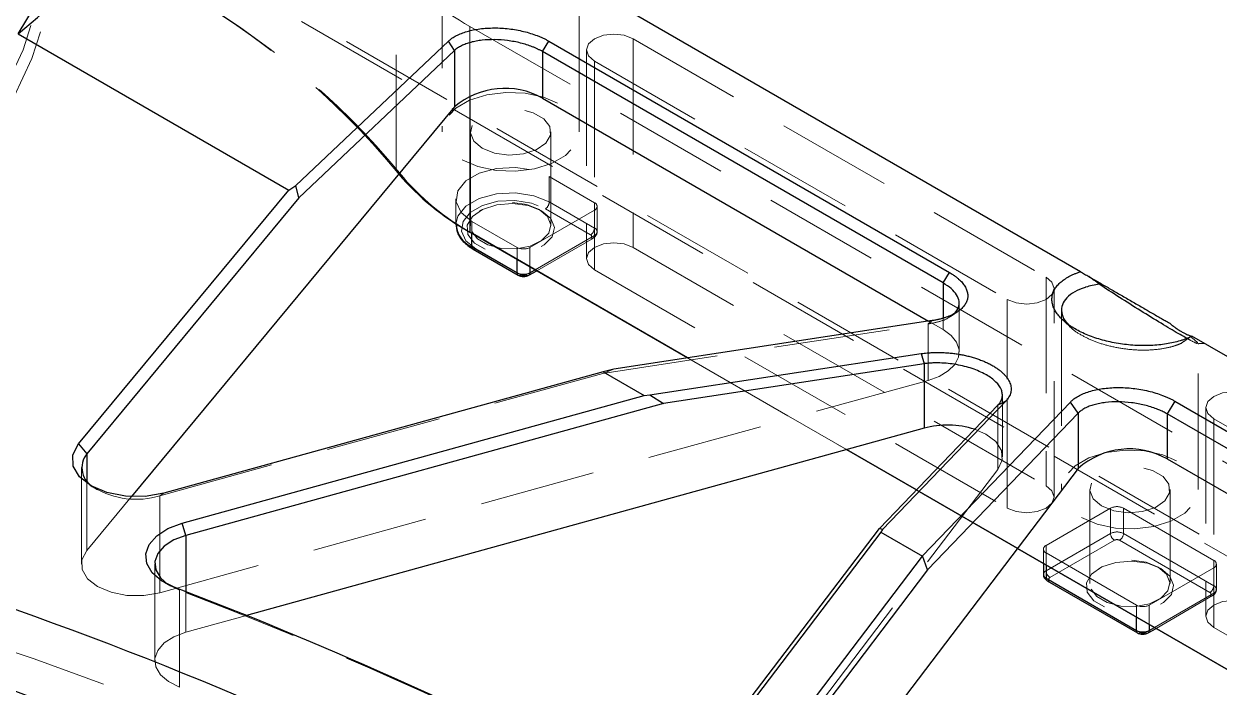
# Model space of a CAD drawing. Header units: millimetres. Extents: x 0 to 420, y 0 to 298.
# Drawn here: x 349.41 to 362.51, y 262.05 to 269.31 of the extents above; entities that cross this region are included whole.
import ezdxf

# ---------------------------------------------------------------- set-up
doc = ezdxf.new("R2010")
doc.units = ezdxf.units.MM
doc.linetypes.add('HIDDEN', pattern=[1.905, 1.27, -0.635])

msp = doc.modelspace()

# ---------------------------------------------------------------- linework, layer by layer
at = {"color": 7, "linetype": 'HIDDEN', "lineweight": 18}
for p, q in [((383.740312, 251.343136), (347.531931, 272.24579)), ((347.503646, 272.1968), (383.712028, 251.294147)), ((353.99442, 270.098819), (353.99442, 268.131207)), ((353.489888, 267.704184), (353.489888, 269.957837)), ((355.439654, 269.803765), (361.968782, 266.03458)), ((355.49442, 268.131207), (355.49442, 269.737149)), ((354.297362, 269.28759), (382.445154, 253.038215)), ((354.297362, 269.28759), (354.297362, 268.527258)), ((356.087923, 269.15197), (356.087923, 266.865655)), ((356.087923, 269.15197), (360.613406, 266.539464)), ((355.575791, 269.029508), (355.575791, 266.743194)), ((355.663659, 268.907047), (360.189142, 266.294541)), ((355.663659, 268.907047), (355.663659, 266.620733)), ((354.30442, 268.131207), (354.30442, 267.102366)), ((355.18442, 267.102366), (355.18442, 268.131207)), ((353.489888, 267.704184), (353.518502, 267.66895)), ((353.489888, 267.704184), (353.526247, 267.681148)), ((355.168684, 267.363619), (355.168684, 267.641243)), ((355.663659, 267.3555), (355.168684, 267.641243)), ((354.14442, 267.396321), (354.14442, 267.127284)), ((354.433242, 267.281947), (354.404954, 267.26561)), ((354.956552, 266.865655), (355.663659, 267.273859)), ((355.083886, 267.26561), (355.055597, 267.281947)), ((355.126258, 267.290135), (355.621232, 267.004392)), ((355.663659, 267.077876), (355.168684, 267.363619)), ((355.663659, 267.3555), (355.663659, 267.077876)), ((355.663659, 266.996236), (355.663659, 267.273859)), ((355.692948, 267.037056), (355.692948, 267.31468)), ((354.320156, 267.151398), (354.815131, 266.865655)), ((354.320156, 267.020774), (354.320156, 267.151398)), ((355.621232, 266.971735), (354.914126, 266.563531)), ((355.01316, 266.62071), (355.663659, 266.996236)), ((355.030738, 266.610563), (355.65123, 266.968765)), ((354.857557, 266.563531), (354.362582, 266.849274)), ((354.815131, 266.73503), (354.815131, 266.865655)), ((354.956552, 266.865655), (354.956552, 266.653389)), ((356.087923, 266.865655), (360.613406, 264.253149)), ((355.663659, 266.620733), (360.189142, 264.008227)), ((360.613406, 266.539464), (360.613406, 264.253149)), ((360.701274, 264.130688), (360.701274, 266.417002)), ((359.661213, 265.721069), (359.661213, 266.255549)), ((360.189142, 266.294541), (360.189142, 265.420724)), ((359.485477, 266.09091), (359.485477, 265.965991)), ((360.782645, 266.18006), (360.782645, 264.212448)), ((355.754243, 265.484938), (359.320226, 266.02733)), ((359.366172, 266.06356), (359.320226, 266.02733)), ((359.320226, 266.02733), (359.320226, 265.408633)), ((359.326831, 266.057576), (359.485477, 265.965991)), ((362.227879, 265.885006), (368.757007, 262.115821)), ((362.282645, 264.212448), (362.282645, 265.81839)), ((358.427095, 264.649888), (356.684765, 265.655713)), ((356.684772, 265.655714), (358.427101, 264.649889)), ((350.89914, 264.143585), (355.754243, 265.484938)), ((355.875754, 265.532661), (355.754243, 265.484938)), ((359.320226, 265.408633), (350.89914, 263.082082)), ((360.134783, 264.571921), (360.134783, 265.248684)), ((360.189142, 265.210263), (360.189142, 264.008227)), ((360.08423, 265.136978), (360.08423, 264.432762)), ((362.364016, 265.11075), (362.364016, 262.824435)), ((362.451884, 264.988288), (366.977367, 262.375782)), ((362.451884, 264.988288), (362.451884, 262.701974)), ((350.040128, 264.456021), (350.040128, 263.394518)), ((360.08423, 264.432762), (356.767419, 260.068392)), ((350.098914, 264.306497), (350.098914, 263.544043)), ((350.145072, 264.251979), (350.215795, 264.211139)), ((350.588551, 264.134673), (350.098914, 263.544043)), ((350.942309, 264.173167), (350.89914, 264.143585)), ((350.89914, 264.143585), (350.89914, 263.082082)), ((360.300804, 263.568218), (359.191776, 264.208446)), ((359.19178, 264.20845), (360.300807, 263.568222)), ((361.092645, 264.212448), (361.092645, 263.183607)), ((361.972645, 263.183607), (361.972645, 264.212448)), ((361.320513, 264.008227), (360.613406, 263.600023)), ((361.320513, 264.008227), (361.320513, 263.730603)), ((361.461934, 264.008227), (362.451884, 263.436741)), ((361.461934, 263.730603), (361.461934, 264.008227)), ((361.320513, 263.730603), (360.613406, 263.322399)), ((362.451884, 263.159117), (361.461934, 263.730603)), ((360.613406, 263.322399), (360.613406, 263.600023)), ((360.655833, 263.248914), (361.362939, 263.657118)), ((361.419508, 263.657118), (362.409457, 263.085633)), ((360.584117, 263.559203), (360.584117, 263.404665)), ((360.613406, 263.518382), (361.603356, 262.946896)), ((360.613406, 263.518382), (360.613406, 263.387757)), ((350.844771, 263.398341), (350.844771, 262.336838)), ((361.221467, 263.363188), (361.193179, 263.346852)), ((362.451884, 263.355101), (361.744777, 262.946896)), ((361.872111, 263.346852), (361.843823, 263.363188)), ((362.451884, 263.436741), (362.451884, 263.159117)), ((362.451884, 263.077477), (362.451884, 263.355101)), ((362.481173, 263.118297), (362.481173, 263.395921)), ((361.645782, 262.644772), (360.655833, 263.216258)), ((350.949716, 263.194299), (351.020438, 263.153459)), ((351.113113, 263.109696), (351.057837, 263.143242)), ((351.113113, 263.109696), (351.113113, 262.048193)), ((351.185758, 263.094059), (351.185758, 262.649275)), ((361.801385, 262.701951), (362.451884, 263.077477)), ((361.603356, 262.816271), (361.603356, 262.946896)), ((362.409457, 263.052976), (361.702351, 262.644772)), ((361.744777, 262.946896), (361.744777, 262.73463)), ((361.818963, 262.691804), (362.439455, 263.050006)), ((351.849088, 262.832537), (351.185758, 262.649275)), ((362.451884, 262.701974), (366.977367, 260.089468))]:
    msp.add_line(p, q, dxfattribs=at)
at = {"color": 7, "linetype": 'Continuous', "lineweight": 25}
for p, q in [((360.990423, 266.599467), (355.425054, 269.812286)), ((349.345767, 269.207201), (352.314439, 267.493423)), ((352.391737, 267.543941), (354.062172, 269.125494)), ((354.129054, 269.024129), (354.062172, 269.125494)), ((355.094532, 269.011176), (355.163778, 269.125991)), ((355.163778, 269.125991), (359.554723, 266.591152)), ((354.129054, 269.024129), (352.422456, 267.408338)), ((354.129054, 269.024129), (354.129054, 268.405432)), ((359.485477, 266.476337), (355.094532, 269.011176)), ((355.094532, 269.011176), (355.094532, 268.50083)), ((354.297362, 268.527258), (354.297362, 267.033937)), ((355.094532, 268.50083), (359.326831, 266.057576)), ((354.129054, 268.405432), (350.588551, 264.134673)), ((352.314439, 267.493423), (352.391737, 267.543941)), ((352.422456, 267.408338), (352.391737, 267.543941)), ((350.008711, 264.712121), (352.314439, 267.493423)), ((352.422456, 267.408338), (350.098914, 264.605546)), ((354.14442, 267.127284), (354.14442, 267.118697)), ((354.297362, 267.033937), (356.684772, 265.655714)), ((354.297362, 267.033937), (354.325646, 267.017603)), ((354.320156, 266.873774), (354.320156, 267.020774)), ((356.684765, 265.655713), (354.325646, 267.017603)), ((354.320156, 266.873774), (354.815131, 266.588032)), ((354.332585, 266.846304), (354.827559, 266.560561)), ((354.815131, 266.588032), (354.815131, 266.73503)), ((354.944123, 266.560561), (355.030738, 266.610563)), ((354.956552, 266.653389), (354.956552, 266.588032)), ((354.956552, 266.588032), (355.01316, 266.62071)), ((359.485477, 266.476337), (359.554723, 266.591152)), ((359.485477, 266.476337), (359.485477, 266.09091)), ((359.366172, 266.06356), (355.875754, 265.532661)), ((367.778649, 262.680708), (362.213279, 265.893528)), ((356.27018, 265.249185), (359.245279, 265.701703)), ((359.245279, 265.701703), (359.27577, 265.591095)), ((359.27577, 265.591095), (356.418796, 265.156544)), ((359.27577, 265.591095), (359.27577, 264.884357)), ((355.760188, 265.504235), (350.942309, 264.173167)), ((355.875754, 265.532661), (355.760188, 265.504235)), ((355.760188, 265.504235), (356.21006, 265.244529)), ((351.142589, 263.844504), (356.21006, 265.244529)), ((356.21006, 265.244529), (356.27018, 265.249185)), ((356.27018, 265.249185), (356.418796, 265.156544)), ((360.172612, 265.181185), (358.821065, 263.775001)), ((359.259609, 263.484718), (360.880493, 265.171127)), ((360.172612, 265.181185), (360.08423, 265.136978)), ((360.965959, 265.050355), (360.880493, 265.171127)), ((362.025695, 265.181245), (361.93967, 265.041846)), ((362.025695, 265.181245), (366.302814, 262.712117)), ((356.418796, 265.156544), (351.185758, 263.710778)), ((358.786925, 263.787229), (360.08423, 265.136978)), ((360.965959, 265.050355), (359.315318, 263.332986)), ((360.965959, 265.050355), (360.965959, 264.443452)), ((366.216789, 262.572718), (361.93967, 265.041846)), ((361.93967, 265.041846), (361.93967, 264.549216)), ((359.27577, 264.884357), (351.849088, 262.832537)), ((350.008711, 264.712121), (350.098914, 264.605546)), ((359.191776, 264.208446), (358.427095, 264.649888)), ((358.427101, 264.649889), (359.19178, 264.20845)), ((350.098914, 264.605546), (350.098914, 264.306497)), ((361.93967, 264.549216), (366.072599, 262.163327)), ((360.965959, 264.443452), (358.081238, 260.64764)), ((351.185758, 263.710778), (351.142589, 263.844504)), ((356.767419, 261.129895), (358.786925, 263.787229)), ((358.803693, 263.747257), (356.858993, 261.188356)), ((358.821065, 263.775001), (358.786925, 263.787229)), ((358.821065, 263.775001), (358.803693, 263.747257)), ((358.803693, 263.747257), (359.259099, 263.484356)), ((351.185758, 263.710778), (351.185758, 263.094059)), ((357.531154, 261.210668), (359.259099, 263.484356)), ((359.259099, 263.484356), (359.259609, 263.484718)), ((359.315318, 263.332986), (359.259609, 263.484718)), ((363.357347, 261.803713), (360.300804, 263.568218)), ((360.300807, 263.568222), (363.357355, 261.803714)), ((359.315318, 263.332986), (357.622729, 261.105821)), ((360.584117, 263.404665), (360.584117, 263.281579)), ((360.613406, 263.387757), (360.613406, 263.240758)), ((360.613406, 263.240758), (361.603356, 262.669273)), ((360.625835, 263.213288), (361.615785, 262.641802)), ((361.603356, 262.669273), (361.603356, 262.816271)), ((361.732348, 262.641802), (361.818963, 262.691804)), ((361.744777, 262.73463), (361.744777, 262.669273)), ((361.744777, 262.669273), (361.801385, 262.701951))]:
    msp.add_line(p, q, dxfattribs=at)
at = {"color": 7, "linetype": 'Continuous', "lineweight": 25, "flags": 128}
for points in [[(349.345767, 269.207201), (349.608781, 269.645156), (349.810081, 270.09388), (349.948371, 270.550481), (350.022758, 271.012016), (350.032764, 271.475507), (349.978322, 271.937969), (349.859785, 272.396417), (349.677916, 272.847898), (349.433889, 273.2895), (349.129276, 273.718377), (348.766041, 274.131762), (348.346526, 274.526992), (347.873436, 274.901518), (347.349821, 275.252925), (346.779056, 275.578947), (346.164822, 275.877484), (345.511079, 276.14661), (344.82204, 276.38459), (344.10215, 276.589889), (343.356048, 276.761185)], [(350.942309, 264.173167), (350.736714, 264.137439), (350.522033, 264.139366), (350.318462, 264.178766), (350.145153, 264.251933), (350.018411, 264.351982), (349.950161, 264.469501), (349.946823, 264.593434), (350.008711, 264.712121)], [(351.057837, 263.143242), (350.919165, 263.213104), (350.816831, 263.301417), (350.757907, 263.402076), (350.746468, 263.508121), (350.783305, 263.612222), (350.865871, 263.707182), (350.988457, 263.786436), (351.142589, 263.844504)], [(351.185758, 263.710778), (351.053645, 263.661004), (350.948571, 263.593073), (350.8778, 263.511679), (350.846226, 263.422449), (350.856031, 263.331553), (350.906537, 263.245274), (350.987806, 263.173879)]]:
    msp.add_lwpolyline(points, dxfattribs=at)
at = {"color": 7, "linetype": 'HIDDEN', "lineweight": 18, "flags": 128}
for points in [[(343.559307, 275.409495), (344.250922, 275.233537), (344.916416, 275.026714), (345.551663, 274.79031), (346.152726, 274.52579), (346.715879, 274.234792), (347.237632, 273.919121), (347.714751, 273.580733), (348.144279, 273.221726), (348.523552, 272.844325), (348.850221, 272.450869), (349.12226, 272.043797), (349.337984, 271.625632), (349.496054, 271.198966), (349.595492, 270.766444), (349.635682, 270.330746), (349.616373, 269.894574), (349.537685, 269.46063), (349.400107, 269.031604), (349.204492, 268.610156), (348.95205, 268.198898), (348.644348, 267.800379), (348.283293, 267.41707), (347.871122, 267.051345), (347.41039, 266.705472), (346.903954, 266.381594), (346.354951, 266.08172), (345.766785, 265.807708), (345.143102, 265.561256), (344.487767, 265.343892), (343.804842, 265.156963), (343.098561, 265.001628), (342.373301, 264.87885), (341.633557, 264.789389), (340.883915, 264.733801), (340.12902, 264.712429), (339.373553, 264.725406), (338.622196, 264.772652)], [(338.607462, 264.633899), (339.366646, 264.586161), (340.129983, 264.573048), (340.892741, 264.594643), (341.650192, 264.650811), (342.397641, 264.741203), (343.130457, 264.86526), (343.844095, 265.022214), (344.534133, 265.21109), (345.196295, 265.430718), (345.826475, 265.679737), (346.420767, 265.956603), (346.975489, 266.259601), (347.487201, 266.586852), (347.952732, 266.936328), (348.369196, 267.305863), (348.734012, 267.693165), (349.04492, 268.095836), (349.29999, 268.511378), (349.497644, 268.937215), (349.636655, 269.37071), (349.716162, 269.809174), (349.735672, 270.24989), (349.695064, 270.690126), (349.59459, 271.127154), (349.434873, 271.558264), (349.216902, 271.980785), (348.942029, 272.392097), (348.611958, 272.789652), (348.228734, 273.170984), (347.794732, 273.533731), (347.312643, 273.875644), (346.785455, 274.194603), (346.216435, 274.488632), (345.609111, 274.755908), (344.967247, 274.994775), (344.294821, 275.203751), (343.596002, 275.381543)], [(356.087923, 269.15197), (355.990596, 269.189512), (355.875791, 269.202695), (355.760986, 269.189512), (355.663659, 269.15197), (355.598627, 269.095784), (355.575791, 269.029508), (355.598627, 268.963233), (355.663659, 268.907047)], [(354.21409, 267.825054), (354.384983, 267.751202), (354.584996, 267.708136), (354.797924, 267.699345), (355.006518, 267.72554), (355.193878, 267.7846), (355.344826, 267.871741), (355.447132, 267.979901), (355.492509, 268.10032), (355.47728, 268.223241), (355.402679, 268.338706), (355.27475, 268.43736), (355.103857, 268.511212), (354.903844, 268.554279), (354.690916, 268.56307), (354.482322, 268.536875), (354.294962, 268.477814), (354.144014, 268.390674), (354.041708, 268.282513), (353.996331, 268.162095), (354.01156, 268.039174), (354.086161, 267.923709), (354.21409, 267.825054)], [(354.433293, 267.951598), (354.566695, 267.898844), (354.724099, 267.877472), (354.884248, 267.890368), (355.025513, 267.935791), (355.128814, 268.007607), (355.180201, 268.096115), (355.172733, 268.189362), (355.107419, 268.274756), (354.99308, 268.340762), (354.845158, 268.378467), (354.683631, 268.382778), (354.530314, 268.353113), (354.405913, 268.293479), (354.327229, 268.211929), (354.304889, 268.119476), (354.341911, 268.028609), (354.433293, 267.951598)], [(354.320156, 267.151398), (354.200635, 267.249937), (354.146703, 267.366132), (354.164864, 267.485968), (354.252929, 267.594992), (354.400274, 267.680053), (354.589128, 267.730891), (354.796713, 267.741375), (354.997991, 267.710241), (355.168684, 267.641243)], [(355.168684, 267.363619), (354.997991, 267.432617), (354.796713, 267.463751), (354.589128, 267.453267), (354.400274, 267.402429), (354.252929, 267.317368), (354.164864, 267.208345), (354.14442, 267.118697)], [(354.362582, 266.849274), (354.255014, 266.937959), (354.206475, 267.042535), (354.22282, 267.150387), (354.302078, 267.248508), (354.434689, 267.325063), (354.604658, 267.370818), (354.791484, 267.380253), (354.972634, 267.352233), (355.126258, 267.290135)], [(355.083831, 267.265642), (354.938302, 267.323192), (354.766588, 267.346507), (354.59188, 267.332438), (354.437773, 267.282885), (354.325081, 267.204542), (354.269023, 267.107987), (354.27717, 267.006263), (354.348421, 266.913106), (354.473154, 266.841099), (354.634524, 266.799966), (354.810735, 266.795263), (354.97799, 266.827625), (355.1137, 266.892681), (355.199537, 266.981645), (355.223908, 267.082502), (355.183521, 267.18163), (355.083831, 267.265642)], [(355.055547, 267.281976), (355.146929, 267.204965), (355.18395, 267.114097), (355.161611, 267.021645), (355.082927, 266.940095), (354.958526, 266.88046), (354.805209, 266.850795), (354.643682, 266.855106), (354.49576, 266.892811), (354.381421, 266.958818), (354.316107, 267.044211), (354.308639, 267.137459), (354.360026, 267.225967), (354.463327, 267.297782), (354.604592, 267.343205), (354.764741, 267.356102), (354.922145, 267.33473), (355.055547, 267.281976)], [(356.087923, 266.865655), (355.990596, 266.903197), (355.875791, 266.91638), (355.760986, 266.903197), (355.663659, 266.865655), (355.598627, 266.80947), (355.575791, 266.743194), (355.598627, 266.676919), (355.663659, 266.620733)], [(360.189142, 266.294541), (360.286469, 266.256999), (360.401274, 266.243816), (360.516079, 266.256999), (360.613406, 266.294541), (360.678438, 266.350727), (360.701274, 266.417002), (360.678438, 266.483278), (360.613406, 266.539464)], [(359.320226, 265.408633), (359.440859, 265.452851), (359.539959, 265.512284), (359.611904, 265.583559), (359.652613, 265.662633), (359.659776, 265.745023), (359.632989, 265.826053), (359.573769, 265.901129), (359.485477, 265.965991)], [(362.876148, 265.233211), (362.778821, 265.270753), (362.664016, 265.283936), (362.549211, 265.270753), (362.451884, 265.233211), (362.386852, 265.177025), (362.364016, 265.11075), (362.386852, 265.044474), (362.451884, 264.988288)], [(360.08423, 264.432762), (360.131182, 264.53403), (360.123503, 264.638768), (360.061896, 264.737384), (359.952005, 264.820842), (359.830728, 264.873228)], [(361.002315, 263.906295), (361.173208, 263.832443), (361.373221, 263.789377), (361.586149, 263.780586), (361.794743, 263.806781), (361.982103, 263.865841), (362.133051, 263.952982), (362.235357, 264.061142), (362.280734, 264.181561), (362.265505, 264.304482), (362.190904, 264.419947), (362.062975, 264.518601), (361.892082, 264.592453), (361.692069, 264.63552), (361.479141, 264.644311), (361.270547, 264.618116), (361.083187, 264.559055), (360.932239, 264.471915), (360.829933, 264.363754), (360.784556, 264.243336), (360.799785, 264.120415), (360.874386, 264.00495), (361.002315, 263.906295)], [(357.189217, 258.88259), (356.014793, 259.534031), (354.796267, 260.157893), (353.53558, 260.753184), (352.234742, 261.318953), (350.895826, 261.8543), (349.520964, 262.358372), (348.112349, 262.830364), (346.672225, 263.269526), (345.202886, 263.675157), (343.706675, 264.046611), (342.185974, 264.383296)], [(361.221518, 264.032839), (361.35492, 263.980085), (361.512324, 263.958713), (361.672473, 263.971609), (361.813738, 264.017033), (361.917039, 264.088848), (361.968426, 264.177356), (361.960958, 264.270603), (361.895644, 264.355997), (361.781305, 264.422003), (361.633383, 264.459708), (361.471856, 264.464019), (361.318539, 264.434354), (361.194138, 264.37472), (361.115454, 264.29317), (361.093115, 264.200718), (361.130136, 264.10985), (361.221518, 264.032839)], [(360.189142, 264.008227), (360.286469, 263.970685), (360.401274, 263.957502), (360.516079, 263.970685), (360.613406, 264.008227), (360.678438, 264.064413), (360.701274, 264.130688), (360.678438, 264.196964), (360.613406, 264.253149)], [(350.89914, 263.082082), (350.722916, 263.051459), (350.538903, 263.053111), (350.364414, 263.086882), (350.215863, 263.149596), (350.107228, 263.235352), (350.048728, 263.336083), (350.045867, 263.442311), (350.098914, 263.544043)], [(361.872056, 263.346883), (361.726527, 263.404433), (361.554813, 263.427748), (361.380105, 263.413679), (361.225999, 263.364126), (361.113306, 263.285783), (361.057248, 263.189228), (361.065395, 263.087504), (361.136646, 262.994347), (361.26138, 262.92234), (361.422749, 262.881208), (361.59896, 262.876505), (361.766215, 262.908866), (361.901925, 262.973922), (361.987762, 263.062886), (362.012133, 263.163743), (361.971746, 263.262871), (361.872056, 263.346883)], [(361.843772, 263.363217), (361.935154, 263.286206), (361.972176, 263.195338), (361.949836, 263.102886), (361.871152, 263.021336), (361.746751, 262.961701), (361.593434, 262.932036), (361.431907, 262.936347), (361.283985, 262.974052), (361.169646, 263.040059), (361.104332, 263.125452), (361.096864, 263.2187), (361.148251, 263.307208), (361.251552, 263.379023), (361.392817, 263.424446), (361.552966, 263.437343), (361.71037, 263.415971), (361.843772, 263.363217)], [(350.987806, 263.173879), (350.994252, 263.169578), (351.113113, 263.109696)], [(362.876148, 262.946896), (362.778821, 262.984439), (362.664016, 262.997622), (362.549211, 262.984439), (362.451884, 262.946896), (362.386852, 262.890711), (362.364016, 262.824435), (362.386852, 262.75816), (362.451884, 262.701974)], [(351.185758, 262.649275), (351.053645, 262.599501), (350.948571, 262.53157), (350.8778, 262.450175), (350.846226, 262.360946), (350.856031, 262.27005), (350.906537, 262.183771), (350.994252, 262.108075), (351.113113, 262.048193)]]:
    msp.add_lwpolyline(points, dxfattribs=at)
at = {"color": 7, "linetype": 'HIDDEN', "lineweight": 18}
for centre, radius, start, end in [((355.668331, 271.760775), 2.827755, 219.612072, 240.9989389), ((346.954558, 262.29537), 8.483266, 39.612072, 60.9989389), ((346.969133, 262.254304), 8.511543, 39.612072, 60.9989389), ((355.682905, 269.466057), 2.799478, 219.612072, 240.9989389), ((355.076571, 267.367811), 0.092208, 302.6054783, 357.3945215), ((355.648166, 267.31468), 0.043662, 290.7834208, 69.2165792), ((355.571546, 267.082068), 0.092208, 302.6054783, 357.3945215), ((355.615035, 266.988064), 0.017465, 290.7834208, 69.2165792), ((355.648166, 267.037056), 0.043662, 290.7834208, 69.2165792), ((355.637794, 266.99204), 0.026203, 230.7967148, 9.214037), ((354.345007, 266.873807), 0.030179, 245.692881, 305.6175775), ((354.885841, 267.002126), 0.153702, 242.6096722, 297.3903278), ((354.839981, 266.588067), 0.030181, 245.7103215, 305.6160581), ((354.885841, 266.61812), 0.061481, 242.6096722, 297.3903278), ((354.931702, 266.588067), 0.030181, 234.3839419, 294.2896785), ((350.641427, 265.003673), 0.897868, 239.3100394, 286.6800856), ((361.391224, 263.871756), 0.153702, 62.6096722, 117.3903278), ((361.391224, 263.594132), 0.153702, 62.6096722, 117.3903278), ((361.412626, 263.734795), 0.092208, 182.6054785, 237.3945217), ((361.369821, 263.734795), 0.092208, 302.6054783, 357.3945215), ((360.628899, 263.559203), 0.043662, 110.7834208, 249.2165792), ((361.391224, 263.60253), 0.061481, 62.6096722, 117.3903278), ((362.436391, 263.395921), 0.043662, 290.7834208, 69.2165792), ((360.634163, 263.276588), 0.050294, 114.3746583, 174.3052007), ((360.705519, 263.326591), 0.092208, 182.6054785, 237.3945217), ((360.638257, 263.240791), 0.030179, 245.692881, 305.6175775), ((360.66203, 263.232586), 0.017465, 110.7834208, 249.2165792), ((334.598037, 219.765458), 46.383948, 62.7753382, 69.1420958), ((362.359771, 263.163309), 0.092208, 302.6054783, 357.3945215), ((362.40326, 263.069305), 0.017465, 290.7834208, 69.2165792), ((362.426019, 263.073281), 0.026203, 230.7967148, 9.214037), ((362.436391, 263.118297), 0.043662, 290.7834208, 69.2165792), ((361.674066, 263.083368), 0.153702, 242.6096722, 297.3903278), ((361.628369, 262.667668), 0.028765, 244.044099, 307.2533414), ((361.674066, 262.699361), 0.061481, 242.6096722, 297.3903278), ((361.719927, 262.669308), 0.030181, 234.3839419, 294.2896785)]:
    msp.add_arc(centre, radius, start, end, dxfattribs=at)
at = {"color": 7, "linetype": 'Continuous', "lineweight": 25}
for centre, radius, start, end in [((354.680225, 267.760554), 0.848326, 60.765783, 130.5202248), ((355.683928, 269.529748), 2.855108, 220.6732051, 240.9453202), ((354.42931, 267.137602), 0.285516, 183.7965546, 247.5235864), ((354.349556, 266.870529), 0.029579, 173.7011524, 234.9866672), ((354.843669, 266.584397), 0.028769, 172.7423933, 235.9613478), ((354.885841, 266.724503), 0.153702, 242.6096722, 297.3903278), ((354.928013, 266.584397), 0.028769, 304.0386521, 7.2576067), ((359.534335, 263.935675), 0.983287, 72.4564803, 105.245778), ((361.52634, 263.819423), 0.838713, 60.4742589, 131.9240055), ((350.290131, 264.452139), 0.245148, 141.2610445, 244.1293792), ((360.634163, 263.286569), 0.050294, 185.6947993, 245.6253417), ((360.642806, 263.237513), 0.029579, 173.701152, 234.9866676), ((334.582846, 219.904209), 46.271366, 62.7753382, 69.1420958), ((334.18343, 220.279597), 45.224715, 61.8918592, 70.714102), ((361.633397, 262.666317), 0.030186, 174.3802681, 234.2945359), ((361.674066, 262.805744), 0.153702, 242.6096722, 297.3903278), ((361.716238, 262.665638), 0.028769, 304.0386522, 7.2576067), ((334.07815, 220.160758), 44.528847, 61.2027096, 71.4192111)]:
    msp.add_arc(centre, radius, start, end, dxfattribs=at)
msp.add_ellipse((341.026214, 272.195787), major_axis=(9.558415, -0.991669), ratio=0.489281334, start_param=5.816833553, end_param=6.317139094, dxfattribs=at)
for points, knots in [([(354.062172, 269.125494), (354.066179, 269.129169), (354.074198, 269.136525), (354.087461, 269.147152), (354.103945, 269.159174), (354.124344, 269.172307), (354.15754, 269.190832), (354.203797, 269.211699), (354.266043, 269.232687), (354.334179, 269.24934), (354.407231, 269.261418), (354.484161, 269.268751), (354.563876, 269.271234), (354.645242, 269.26883), (354.727101, 269.261573), (354.808287, 269.249567), (354.887647, 269.232981), (354.964047, 269.212054), (355.024345, 269.191236), (355.070041, 269.17275), (355.102895, 269.157995), (355.134392, 269.142468), (355.153983, 269.131483), (355.163778, 269.125991)], [0, 0, 0, 0, 0.020878367, 0.041783571, 0.062748182, 0.094106051, 0.125524501, 0.188288809, 0.251050166, 0.313790355, 0.376492343, 0.439141233, 0.50172511, 0.564235712, 0.626668913, 0.689024972, 0.75130853, 0.813528366, 0.875696902, 0.90672531, 0.937857773, 0.968931913, 1, 1, 1, 1]), ([(355.094532, 269.011176), (355.085981, 269.015973), (355.068855, 269.025581), (355.041317, 269.039226), (355.012488, 269.052266), (354.972537, 269.068597), (354.919639, 269.087171), (354.852991, 269.105926), (354.783275, 269.121143), (354.688449, 269.136183), (354.567856, 269.144822), (354.452649, 269.139336), (354.367449, 269.126762), (354.307728, 269.113345), (354.253176, 269.096149), (354.212156, 269.078653), (354.183114, 269.06318), (354.162864, 269.050651), (354.144866, 269.037862), (354.134198, 269.028597), (354.129054, 269.024129)], [0, 0, 0, 0, 0.030902186, 0.061890727, 0.092968625, 0.124138855, 0.185771346, 0.248405082, 0.309808306, 0.372997686, 0.497763373, 0.622905956, 0.685698198, 0.748539961, 0.81140916, 0.874282182, 0.907644129, 0.937162547, 0.969700915, 1, 1, 1, 1]), ([(354.149193, 267.117609), (354.150832, 267.087626), (354.154529, 267.020005), (354.219508, 266.924165), (354.294412, 266.872588), (354.332585, 266.846304)], [0, 0, 0, 0, 0.280901204, 0.633527997, 1, 1, 1, 1]), ([(359.554723, 266.591152), (359.56106, 266.587422), (359.573741, 266.579957), (359.591777, 266.568367), (359.611924, 266.554547), (359.633525, 266.538305), (359.663233, 266.513274), (359.69518, 266.480827), (359.724597, 266.44067), (359.744709, 266.399832), (359.755225, 266.358899), (359.755999, 266.318452), (359.74702, 266.279068), (359.728417, 266.241307), (359.700455, 266.205705), (359.663534, 266.172769), (359.618176, 266.142967), (359.565035, 266.116722), (359.514882, 266.098131), (359.471688, 266.085374), (359.437831, 266.076923), (359.402732, 266.069503), (359.378357, 266.06554), (359.366172, 266.06356)], [0, 0, 0, 0, 0.020682141, 0.041386732, 0.062147302, 0.093197329, 0.124308163, 0.18647669, 0.248696517, 0.310980066, 0.373336116, 0.435769309, 0.498279901, 0.560863769, 0.62351265, 0.686214629, 0.748954809, 0.811716157, 0.874480456, 0.905815651, 0.937256766, 0.968635419, 1, 1, 1, 1]), ([(362.213279, 265.893528), (362.206791, 265.890309), (362.193816, 265.883873), (362.173355, 265.874728), (362.148688, 265.864517), (362.119245, 265.853564), (362.073058, 265.83847), (362.011653, 265.822164), (361.932988, 265.806931), (361.850153, 265.796186), (361.764044, 265.790046), (361.675588, 265.788579), (361.585737, 265.791799), (361.495459, 265.799673), (361.405726, 265.812115), (361.317506, 265.828992), (361.231749, 265.850123), (361.14938, 265.875281), (361.071286, 265.904193), (360.998309, 265.936549), (360.931236, 265.972), (360.870791, 266.010163), (360.817625, 266.050628), (360.772311, 266.092958), (360.735336, 266.136696), (360.7071, 266.181372), (360.687906, 266.226504), (360.677961, 266.271604), (360.677369, 266.316189), (360.686138, 266.359776), (360.704172, 266.401897), (360.731277, 266.442099), (360.767162, 266.479948), (360.811432, 266.515037), (360.854925, 266.541658), (360.893373, 266.56122), (360.924002, 266.574964), (360.956215, 266.587844), (360.979015, 266.595591), (360.990423, 266.599467)], [0, 0, 0, 0, 0.010466849, 0.020934376, 0.031414849, 0.047101117, 0.062826916, 0.094220777, 0.125600205, 0.156959225, 0.188292718, 0.219596635, 0.250868195, 0.282106008, 0.313310144, 0.344482111, 0.375624794, 0.406742353, 0.437840042, 0.468923996, 0.500000933, 0.53107787, 0.562161823, 0.593259513, 0.624377071, 0.655519755, 0.686691722, 0.717895858, 0.74913367, 0.78040523, 0.811709147, 0.84304264, 0.874401661, 0.905781088, 0.937174949, 0.952862824, 0.968587016, 0.984282208, 1, 1, 1, 1]), ([(360.990423, 266.599467), (361.005675, 266.590661), (361.035885, 266.573218), (361.066598, 266.555485), (361.081806, 266.546704)], [0, 0, 0, 0, 0.504834226, 1, 1, 1, 1]), ([(361.196721, 266.462139), (361.184591, 266.471694), (361.159867, 266.491171), (361.121509, 266.519421), (361.095202, 266.537498), (361.081806, 266.546704)], [0, 0, 0, 0, 0.320939508, 0.654186773, 1, 1, 1, 1]), ([(361.081806, 266.546704), (361.090006, 266.541969), (361.106382, 266.532513), (361.14006, 266.513066), (361.183319, 266.488087), (361.23716, 266.456998), (361.292496, 266.425046), (361.349059, 266.392386), (361.406559, 266.359186), (361.464707, 266.325611), (361.523209, 266.291833), (361.581769, 266.258022), (361.640092, 266.224348), (361.689897, 266.195592), (361.728255, 266.173446), (361.765803, 266.151767), (361.810709, 266.12584), (361.857605, 266.098765), (361.893207, 266.078211), (361.919294, 266.06315), (361.9437, 266.04906), (361.960444, 266.039393), (361.968782, 266.03458)], [0, 0, 0, 0, 0.035696191, 0.071281909, 0.141870706, 0.21161094, 0.280352839, 0.347960647, 0.414315406, 0.479317685, 0.542889993, 0.604979472, 0.665560922, 0.724639023, 0.757741345, 0.782261533, 0.838476691, 0.893401152, 0.92426664, 0.947188719, 0.973704338, 1, 1, 1, 1]), ([(359.559488, 266.106984), (359.578299, 266.119294), (359.622873, 266.148462), (359.657579, 266.206452), (359.665749, 266.274839), (359.638171, 266.345616), (359.579821, 266.415111), (359.516909, 266.455939), (359.485477, 266.476337)], [0, 0, 0, 0, 0.128054612, 0.303435984, 0.478289157, 0.652585881, 0.826422671, 1, 1, 1, 1]), ([(361.196721, 266.462139), (361.145403, 266.452856), (361.091396, 266.443086), (361.001783, 266.414985), (360.920963, 266.380879), (360.834619, 266.316038), (360.785274, 266.238403), (360.778235, 266.153597), (360.810398, 266.066037), (360.864907, 266.010478), (360.891964, 265.9829)], [0, 0, 0, 0, 0.1436834414, 0.1512117378, 0.287493466, 0.4311160061, 0.5744123442, 0.717265945, 0.8596568951, 1, 1, 1, 1]), ([(362.155186, 265.870496), (362.149946, 265.873326), (362.125371, 265.886597), (362.064337, 265.921506), (361.97471, 265.973898), (361.835848, 266.057027), (361.639831, 266.177605), (361.40406, 266.326619), (361.268088, 266.415492), (361.196721, 266.462139)], [0, 0, 0, 0, 0.025105327, 0.117752472, 0.210399618, 0.305644131, 0.510961491, 0.743315493, 1, 1, 1, 1]), ([(361.968782, 266.03458), (361.974127, 266.030191), (361.984812, 266.02142), (362.00629, 266.004539), (362.033302, 265.984454), (362.065922, 265.96232), (362.098601, 265.942353), (362.131197, 265.924668), (362.163618, 265.909286), (362.195897, 265.895918), (362.217204, 265.888648), (362.227879, 265.885006)], [0, 0, 0, 0, 0.062741387, 0.1254046, 0.250623994, 0.376006758, 0.501251701, 0.625866121, 0.750283122, 0.874892733, 1, 1, 1, 1]), ([(359.245279, 265.701703), (359.255826, 265.703215), (359.276909, 265.706237), (359.30945, 265.709685), (359.348041, 265.712764), (359.393037, 265.7148), (359.444496, 265.715115), (359.496522, 265.713438), (359.548813, 265.709787), (359.601067, 265.704176), (359.652983, 265.696644), (359.704261, 265.687229), (359.754607, 265.675989), (359.803728, 265.662986), (359.851345, 265.648298), (359.897177, 265.632005), (359.940966, 265.614207), (359.982453, 265.595), (360.021406, 265.574502), (360.057592, 265.552825), (360.090811, 265.530098), (360.120862, 265.506449), (360.147582, 265.482018), (360.170806, 265.456942), (360.190412, 265.43137), (360.206274, 265.405446), (360.218313, 265.379321), (360.226449, 265.353145), (360.230645, 265.327069), (360.230867, 265.301245), (360.227125, 265.27582), (360.219425, 265.250942), (360.20784, 265.22675), (360.194946, 265.207298), (360.182852, 265.19219), (360.176027, 265.184855), (360.172612, 265.181185)], [0, 0, 0, 0, 0.02093812, 0.041859086, 0.062815867, 0.094189865, 0.125541401, 0.156869107, 0.188172204, 0.219450434, 0.250704157, 0.281934255, 0.313142199, 0.344329933, 0.375499909, 0.406654959, 0.437798292, 0.468933366, 0.500063851, 0.531193513, 0.562326139, 0.593465454, 0.624615013, 0.65577815, 0.686957858, 0.718156776, 0.749377056, 0.780620399, 0.811887926, 0.843180244, 0.874497343, 0.905838688, 0.937203144, 0.968589113, 0.984280555, 1, 1, 1, 1]), ([(360.08423, 265.136978), (360.088295, 265.141232), (360.096288, 265.149596), (360.10622, 265.162459), (360.116221, 265.177811), (360.125094, 265.195808), (360.133993, 265.223848), (360.136556, 265.260087), (360.122451, 265.31871), (360.072183, 265.391735), (359.998715, 265.446456), (359.911209, 265.496285), (359.807846, 265.541552), (359.661425, 265.578355), (359.54035, 265.59498), (359.464644, 265.599837), (359.404876, 265.600377), (359.361195, 265.599065), (359.317702, 265.596157), (359.290016, 265.592815), (359.27577, 265.591095)], [0, 0, 0, 0, 0.021749405, 0.042753654, 0.063012998, 0.095053079, 0.125905528, 0.188626254, 0.251217144, 0.372351177, 0.493206762, 0.499960348, 0.624169881, 0.748687894, 0.811306567, 0.874055462, 0.904871048, 0.936973912, 0.967570546, 1, 1, 1, 1]), ([(360.880493, 265.171127), (360.884413, 265.17507), (360.892258, 265.182962), (360.905364, 265.194385), (360.921752, 265.207325), (360.942174, 265.221491), (360.975639, 265.241523), (361.022665, 265.264184), (361.086483, 265.287133), (361.156786, 265.305519), (361.232535, 265.319068), (361.312616, 265.327582), (361.395852, 265.330934), (361.481018, 265.329076), (361.56686, 265.322033), (361.652113, 265.309909), (361.735524, 265.292881), (361.815858, 265.271203), (361.879261, 265.249519), (361.927288, 265.230211), (361.961803, 265.214777), (361.994874, 265.198518), (362.015423, 265.187002), (362.025695, 265.181245)], [0, 0, 0, 0, 0.020873529, 0.041773685, 0.062734199, 0.094089267, 0.125501265, 0.18826004, 0.251020027, 0.313762253, 0.37646877, 0.439123701, 0.501714157, 0.564231004, 0.626669399, 0.689029097, 0.751314477, 0.813534302, 0.875701218, 0.906730243, 0.937860256, 0.968934919, 1, 1, 1, 1]), ([(361.93967, 265.041846), (361.932736, 265.045757), (361.918853, 265.053589), (361.896792, 265.064843), (361.873856, 265.075716), (361.849999, 265.086144), (361.813226, 265.10098), (361.761417, 265.119078), (361.693444, 265.138062), (361.622351, 265.153402), (361.525746, 265.168443), (361.403124, 265.176758), (361.286577, 265.170522), (361.200877, 265.157128), (361.141098, 265.142999), (361.08684, 265.125012), (361.046454, 265.10683), (361.018046, 265.090776), (360.998397, 265.077813), (360.981003, 265.064546), (360.970864, 265.054982), (360.965959, 265.050355)], [0, 0, 0, 0, 0.024699225, 0.049455292, 0.074269891, 0.099144704, 0.124081397, 0.185669753, 0.248298868, 0.309655155, 0.372872648, 0.497644555, 0.622818179, 0.685633938, 0.748498814, 0.811388116, 0.874275753, 0.907360355, 0.937164023, 0.969602215, 1, 1, 1, 1]), ([(360.584117, 263.281579), (360.584706, 263.274608), (360.585875, 263.260786), (360.595074, 263.241617), (360.608351, 263.225029), (360.620105, 263.217135), (360.625834, 263.213288)], [0, 0, 0, 0, 0.260621057, 0.516841916, 0.764515554, 1, 1, 1, 1])]:
    msp.add_open_spline(points, degree=3, knots=knots, dxfattribs=at)
at = {"color": 7, "linetype": 'HIDDEN', "lineweight": 18}
for points, knots in [([(355.651231, 266.968766), (355.65696, 266.972613), (355.668714, 266.980506), (355.68199, 266.997094), (355.69119, 267.016263), (355.692359, 267.030086), (355.692948, 267.037056)], [0, 0, 0, 0, 0.235484446, 0.483158084, 0.739378943, 1, 1, 1, 1]), ([(359.320226, 266.02733), (359.361448, 266.034864), (359.44392, 266.049936), (359.523786, 266.079405), (359.55321, 266.102135), (359.559488, 266.106984)], [0, 0, 0, 0, 0.440139288, 0.880556811, 1, 1, 1, 1]), ([(359.563381, 266.106507), (359.575809, 266.114823), (359.600656, 266.13145), (359.625103, 266.147771), (359.637322, 266.155929)], [0, 0, 0, 0, 0.500166139, 1, 1, 1, 1]), ([(360.805617, 266.062458), (360.819789, 266.049357), (360.848133, 266.023155), (360.876634, 265.996808), (360.890885, 265.983635)], [0, 0, 0, 0, 0.4999861811, 1, 1, 1, 1]), ([(360.891964, 265.9829), (360.892252, 265.98257), (360.917062, 265.954149), (361.000181, 265.903034), (361.137005, 265.835786), (361.300376, 265.784337), (361.475418, 265.750735), (361.653917, 265.737057), (361.825487, 265.743966), (361.954999, 265.766611), (362.039018, 265.791915), (362.078387, 265.807266), (362.097979, 265.81598), (362.142217, 265.836465), (362.173491, 265.859355), (362.203208, 265.881107)], [0, 0, 0, 0, 0.001295212, 0.111458006, 0.221620801, 0.331950077, 0.442575135, 0.553559631, 0.664888095, 0.776469988, 0.832406921, 0.871248526, 0.882525753, 0.888370792, 1, 1, 1, 1]), ([(362.094012, 265.814224), (362.110228, 265.825677), (362.142651, 265.848579), (362.174718, 265.871267), (362.190747, 265.882607)], [0, 0, 0, 0, 0.500132619, 1, 1, 1, 1]), ([(362.273007, 265.812153), (362.256159, 265.81872), (362.233557, 265.82753), (362.171091, 265.861776), (362.155186, 265.870496)], [0, 0, 0, 0, 0.745371139, 1, 1, 1, 1]), ([(362.218436, 265.890541), (362.217802, 265.889832), (362.216552, 265.888433), (362.213137, 265.886132), (362.208832, 265.883729), (362.205064, 265.881973), (362.203208, 265.881107)], [0, 0, 0, 0, 0.260551437, 0.513994339, 0.760442272, 1, 1, 1, 1]), ([(362.203208, 265.881107), (362.235126, 265.857122), (362.281094, 265.822578), (362.275292, 265.819353), (362.273518, 265.818368)], [0, 0, 0, 0, 0.694348629, 1, 1, 1, 1]), ([(362.218436, 265.890541), (362.217911, 265.890846), (362.216851, 265.891461), (362.214477, 265.892834), (362.213279, 265.893528)], [0, 0, 0, 0, 0.4951657703, 1, 1, 1, 1]), ([(362.227879, 265.885006), (362.233707, 265.881642), (362.245419, 265.874882), (362.264081, 265.86411), (362.284754, 265.852177), (362.302347, 265.842023), (362.314757, 265.834862), (362.32353, 265.829799), (362.330544, 265.825752), (362.339058, 265.82084), (362.346995, 265.816262), (362.352582, 265.813041), (362.353998, 265.812229), (362.351237, 265.813828), (362.344317, 265.81783), (362.333273, 265.824212), (362.318163, 265.832941), (362.299061, 265.843976), (362.276079, 265.85725), (362.253802, 265.870116), (362.234235, 265.881417), (362.22371, 265.887495), (362.218436, 265.890541)], [0, 0, 0, 0, 0.030068592, 0.060429201, 0.10658939, 0.161513698, 0.193477312, 0.217740672, 0.250491064, 0.275362982, 0.334440919, 0.395022201, 0.457111506, 0.520683638, 0.585685736, 0.65204031, 0.71964793, 0.788389638, 0.858129678, 0.928718279, 0.964283766, 1, 1, 1, 1]), ([(362.280266, 265.810847), (362.292961, 265.811368), (362.318747, 265.812427), (362.341602, 265.8126), (362.353205, 265.812687)], [0, 0, 0, 0, 0.492322059, 1, 1, 1, 1]), ([(362.439456, 263.050007), (362.445185, 263.053854), (362.456939, 263.061747), (362.470216, 263.078335), (362.479415, 263.097504), (362.480584, 263.111327), (362.481173, 263.118297)], [0, 0, 0, 0, 0.235484446, 0.483158084, 0.739378943, 1, 1, 1, 1])]:
    msp.add_open_spline(points, degree=3, knots=knots, dxfattribs=at)
at = {"color": 7, "linetype": 'Continuous', "lineweight": 25}
for points in [[(354.827558, 266.560561), (354.836072, 266.556658), (354.853098, 266.548852), (354.885841, 266.545511), (354.918584, 266.548852), (354.935611, 266.556658), (354.944124, 266.560561)], [(361.615783, 262.641803), (361.624297, 262.637899), (361.641323, 262.630093), (361.674066, 262.626752), (361.706809, 262.630093), (361.723836, 262.637899), (361.732349, 262.641803)]]:
    msp.add_open_spline(points, degree=3, dxfattribs=at)

doc.saveas('drawing.dxf')
